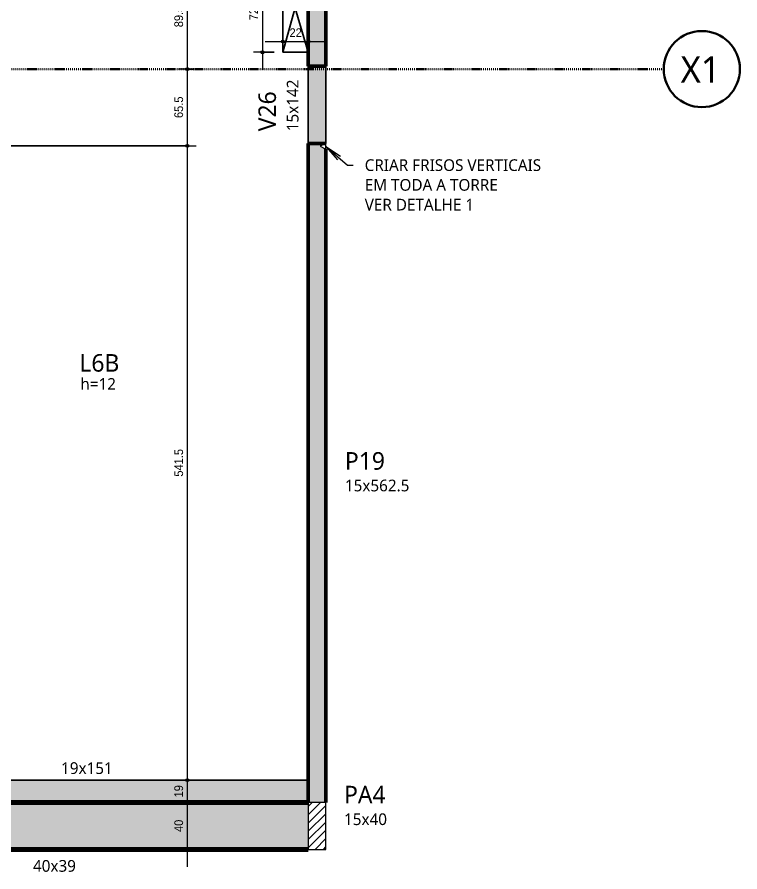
# Model space of a CAD drawing. Header units: centimetres. Extents: x -1984 to 34419, y -3196 to 88064.
# Drawn here: x 1084 to 1702, y -802 to -72 of the extents above; entities that cross this region are included whole.
import ezdxf

# ---------------------------------------------------------------- set-up
doc = ezdxf.new("R2010")
doc.units = ezdxf.units.CM
doc.linetypes.add('Dash dot', pattern=[1.5875, 0.635, -0.47625, 0, -0.47625])
doc.linetypes.add('Traço', pattern=[0.635, 0.3175, -0.3175])
for name, color, linetype, lineweight in [('A-ANNO-DIMS', 7, 'Continuous', 9), ('A-ANNO-DIMS-50', 7, 'Continuous', 9), ('A-DETL-GENF', 7, 'Continuous', 18), ('A-DETL-THIN', 7, 'Continuous', 25), ('A-FLOR', 7, 'Continuous', 25), ('A-FLOR-IDEN', 7, 'Continuous', 9), ('G-ANNO-TEXT', 7, 'Continuous', 9), ('S-BEAM', 7, 'Continuous', 25), ('S-BEAM-HDLN', 7, 'Traço', 25), ('S-BEAM-IDEN', 7, 'Continuous', 9), ('S-COLS', 7, 'Continuous', 25), ('S-COLS-IDEN', 7, 'Continuous', 9), ('S-GRID', 7, 'Continuous', 9), ('S-GRID-IDEN', 7, 'Continuous', 9)]:
    doc.layers.add(name, color=color, linetype=linetype, lineweight=lineweight)
doc.layers.add('A-DETL', color=7, linetype='Continuous', lineweight=18, true_color=0x00a600)
doc.styles.add('Arial_1', font='arial.ttf', dxfattribs={"width": 0.9, "height": 7.5})
doc.styles.add('Gadugi', font='gadugi.ttf', dxfattribs={"height": 15})
doc.styles.add('Gadugi_1', font='gadugi.ttf', dxfattribs={"height": 10})
doc.styles.add('Gadugi_5', font='gadugi.ttf', dxfattribs={"height": 22.5})
doc.dimstyles.new('PED_1_5mm_ESQ', dxfattribs={"dimscale": 30.48, "dimtxt": 7.651945, "dimasz": 0.328084, "dimexe": 0.246063, "dimexo": 0.246063, "dimgap": 0.049213, "dimtad": 1, "dimdec": 1, "dimrnd": 0.5, "dimdsep": 46, "dimtxsty": 'Arial_1', "dimblk1": 'DOTSMALL', "dimblk2": 'DOTSMALL', "dimsah": 1, "dimcen": 0.09, "dimdle": 0.492126, "dimazin": 0, "dimtfac": 1, "dimtdec": 4, "dimtix": 1, "dimtmove": 0, "dimatfit": 3, "dimfxl": 1, "dimtvp": 1, "dimtolj": 1, "dimtzin": 0, "dimarcsym": 2})

# ---------------------------------------------------------------- blocks, each defined once
blk = doc.blocks.new('Eixo - X1-2173051-PL F 001 - FORMA DO 4º PAVIMENTO')
at = {"layer": 'S-GRID-IDEN', "color": 152, "lineweight": 35, "true_color": 0x0070c0}
blk.add_circle((0, 0), 0.65, dxfattribs=at)
blk = doc.blocks.new('DIMBLOCK39-PL F 001 - FORMA DO 4º PAVIMENTO')
at = {"layer": 'A-ANNO-DIMS-50'}
h = blk.add_hatch(color=256, dxfattribs=at)
edge = h.paths.add_edge_path(flags=0)
edge.add_arc((1229.93, -742.38), 1.25, 0, 360)
h = blk.add_hatch(color=256, dxfattribs=at)
edge = h.paths.add_edge_path(flags=0)
edge.add_arc((1229.93, -782.38), 1.25, 0, 360)
for p, q in [((1235.66, -742.38), (1222.43, -742.38)), ((1229.93, -797.38), (1229.93, -742.38)), ((1229.93, -742.38), (1235.66, -742.38)), ((1235.66, -782.38), (1222.43, -782.38)), ((1229.93, -782.38), (1235.66, -782.38))]:
    blk.add_line(p, q, dxfattribs=at)
for centre in [(1229.93, -742.38), (1229.93, -782.38)]:
    blk.add_circle(centre, 1.25, dxfattribs=at)
at = {"layer": 'A-ANNO-DIMS-50', "color": 0, "insert": (1218.7, -767.56), "char_height": 7.5, "width": 12.4315, "attachment_point": 1, "rotation": 90, "line_spacing_factor": 0.941778, "style": 'Arial_1'}
blk.add_mtext('40', dxfattribs=at)
blk = doc.blocks.new('_DotSmall')
at = {"color": 0, "linetype": 'ByBlock', "const_width": 0.5}
blk.add_lwpolyline([(-0.0625, 0, 1), (0.0625, 0, 1)], format="xyb", close=True, dxfattribs=at)
blk = doc.blocks.new('DIMBLOCK40-PL F 001 - FORMA DO 4º PAVIMENTO')
at = {"layer": 'A-ANNO-DIMS-50'}
h = blk.add_hatch(color=256, dxfattribs=at)
edge = h.paths.add_edge_path(flags=0)
edge.add_arc((1229.93, -723.38), 1.25, 0, 360)
h = blk.add_hatch(color=256, dxfattribs=at)
edge = h.paths.add_edge_path(flags=0)
edge.add_arc((1229.93, -742.38), 1.25, 0, 360)
for p, q in [((1235.66, -723.38), (1222.43, -723.38)), ((1229.93, -742.38), (1229.93, -723.38)), ((1229.93, -723.38), (1235.66, -723.38)), ((1235.66, -742.38), (1222.43, -742.38)), ((1229.93, -742.38), (1235.66, -742.38))]:
    blk.add_line(p, q, dxfattribs=at)
for centre in [(1229.93, -723.38), (1229.93, -742.38)]:
    blk.add_circle(centre, 1.25, dxfattribs=at)
at = {"layer": 'A-ANNO-DIMS-50', "color": 0, "insert": (1218.7, -738.06), "char_height": 7.5, "width": 12.4315, "attachment_point": 1, "rotation": 90, "line_spacing_factor": 0.941778, "style": 'Arial_1'}
blk.add_mtext('19', dxfattribs=at)
blk = doc.blocks.new('DIMBLOCK41-PL F 001 - FORMA DO 4º PAVIMENTO')
at = {"layer": 'A-ANNO-DIMS-50'}
h = blk.add_hatch(color=256, dxfattribs=at)
edge = h.paths.add_edge_path(flags=0)
edge.add_arc((1229.93, -181.88), 1.25, 0, 360)
h = blk.add_hatch(color=256, dxfattribs=at)
edge = h.paths.add_edge_path(flags=0)
edge.add_arc((1229.93, -723.38), 1.25, 0, 360)
for p, q in [((997.15, -181.88), (1237.43, -181.88)), ((1229.93, -181.88), (997.15, -181.88)), ((1229.93, -723.38), (1229.93, -181.88)), ((1235.66, -723.38), (1222.43, -723.38)), ((1229.93, -723.38), (1235.66, -723.38))]:
    blk.add_line(p, q, dxfattribs=at)
for centre in [(1229.93, -181.88), (1229.93, -723.38)]:
    blk.add_circle(centre, 1.25, dxfattribs=at)
at = {"layer": 'A-ANNO-DIMS-50', "color": 0, "insert": (1218.7, -464.29), "char_height": 7.5, "width": 27.9708, "attachment_point": 1, "rotation": 90, "line_spacing_factor": 0.941778, "style": 'Arial_1'}
blk.add_mtext('541.5', dxfattribs=at)
blk = doc.blocks.new('DIMBLOCK42-PL F 001 - FORMA DO 4º PAVIMENTO')
at = {"layer": 'A-ANNO-DIMS-50'}
h = blk.add_hatch(color=256, dxfattribs=at)
edge = h.paths.add_edge_path(flags=0)
edge.add_arc((1229.93, -116.45), 1.25, 0, 360)
h = blk.add_hatch(color=256, dxfattribs=at)
edge = h.paths.add_edge_path(flags=0)
edge.add_arc((1229.93, -181.88), 1.25, 0, 360)
for p, q in [((1235.66, -116.45), (1222.43, -116.45)), ((1229.93, -181.88), (1229.93, -116.45)), ((1229.93, -116.45), (1235.66, -116.45)), ((997.15, -181.88), (1237.43, -181.88)), ((1229.93, -181.88), (997.15, -181.88))]:
    blk.add_line(p, q, dxfattribs=at)
for centre in [(1229.93, -116.45), (1229.93, -181.88)]:
    blk.add_circle(centre, 1.25, dxfattribs=at)
at = {"layer": 'A-ANNO-DIMS-50', "color": 0, "insert": (1218.7, -158.23), "char_height": 7.5, "width": 21.7551, "attachment_point": 1, "rotation": 90, "line_spacing_factor": 0.941778, "style": 'Arial_1'}
blk.add_mtext('65.5', dxfattribs=at)
blk = doc.blocks.new('DIMBLOCK43-PL F 001 - FORMA DO 4º PAVIMENTO')
at = {"layer": 'A-ANNO-DIMS-50'}
h = blk.add_hatch(color=256, dxfattribs=at)
edge = h.paths.add_edge_path(flags=0)
edge.add_arc((1229.93, -26.88), 1.25, 0, 360)
h = blk.add_hatch(color=256, dxfattribs=at)
edge = h.paths.add_edge_path(flags=0)
edge.add_arc((1229.93, -116.45), 1.25, 0, 360)
for p, q in [((1235.66, -26.88), (1222.43, -26.88)), ((1229.93, -116.45), (1229.93, -26.88)), ((1229.93, -26.88), (1235.66, -26.88)), ((1235.66, -116.45), (1222.43, -116.45)), ((1229.93, -116.45), (1235.66, -116.45))]:
    blk.add_line(p, q, dxfattribs=at)
for centre in [(1229.93, -26.88), (1229.93, -116.45)]:
    blk.add_circle(centre, 1.25, dxfattribs=at)
at = {"layer": 'A-ANNO-DIMS-50', "color": 0, "insert": (1218.7, -80.73), "char_height": 7.5, "width": 21.7551, "attachment_point": 1, "rotation": 90, "line_spacing_factor": 0.941778, "style": 'Arial_1'}
blk.add_mtext('89.5', dxfattribs=at)
blk = doc.blocks.new('DIMBLOCK269-PL F 001 - FORMA DO 4º PAVIMENTO')
at = {"layer": 'A-ANNO-DIMS-50'}
h = blk.add_hatch(color=256, dxfattribs=at)
edge = h.paths.add_edge_path(flags=0)
edge.add_arc((1293.96, -29.38), 1.25, 0, 360)
h = blk.add_hatch(color=256, dxfattribs=at)
edge = h.paths.add_edge_path(flags=0)
edge.add_arc((1293.96, -102.13), 1.25, 0, 360)
for p, q in [((1303.89, -29.38), (1286.46, -29.38)), ((1293.96, -29.38), (1293.96, -117.13)), ((1293.96, -29.38), (1303.89, -29.38)), ((1303.89, -102.13), (1286.46, -102.13)), ((1293.96, -102.13), (1303.89, -102.13))]:
    blk.add_line(p, q, dxfattribs=at)
for centre in [(1293.96, -29.38), (1293.96, -102.13)]:
    blk.add_circle(centre, 1.25, dxfattribs=at)
at = {"layer": 'A-ANNO-DIMS-50', "color": 0, "insert": (1282.72, -74.82), "char_height": 7.5, "width": 21.7551, "attachment_point": 1, "rotation": 90, "line_spacing_factor": 0.941778, "style": 'Arial_1'}
blk.add_mtext('72.5', dxfattribs=at)
blk = doc.blocks.new('DIMBLOCK270-PL F 001 - FORMA DO 4º PAVIMENTO')
at = {"layer": 'A-ANNO-DIMS-50'}
h = blk.add_hatch(color=256, dxfattribs=at)
edge = h.paths.add_edge_path(flags=0)
edge.add_arc((1311.39, -92.88), 1.25, 0, 360)
h = blk.add_hatch(color=256, dxfattribs=at)
edge = h.paths.add_edge_path(flags=0)
edge.add_arc((1333.15, -92.88), 1.25, 0, 360)
for p, q in [((1311.39, -98.62), (1311.39, -85.38)), ((1333.15, -98.62), (1333.15, -85.38)), ((1296.39, -92.88), (1348.15, -92.88)), ((1311.39, -92.88), (1311.39, -98.62)), ((1333.15, -92.88), (1333.15, -98.62))]:
    blk.add_line(p, q, dxfattribs=at)
for centre in [(1311.39, -92.88), (1333.15, -92.88)]:
    blk.add_circle(centre, 1.25, dxfattribs=at)
at = {"layer": 'A-ANNO-DIMS-50', "color": 0, "insert": (1317.09, -81.65), "char_height": 7.5, "width": 12.4315, "attachment_point": 1, "line_spacing_factor": 0.941778, "style": 'Arial_1'}
blk.add_mtext('22', dxfattribs=at)

msp = doc.modelspace()

# ---------------------------------------------------------------- hatches: boundary and pattern name
at = {"layer": 'A-DETL-GENF', "true_color": 0x808080}
h = msp.add_hatch(dxfattribs=at)
h.set_pattern_fill('FP_1', color=8, style=0, pattern_type=2)
h.set_pattern_definition([(45, (0, 0), (-3.535534, 3.535534), [])])
h.paths.add_polyline_path([(1348.15, -782.38), (1348.15, -742.38), (1333.15, -742.38), (1333.15, -782.38)], flags=0)
at = {"layer": 'S-BEAM', "true_color": 0xe6b8b7}
msp.add_hatch(color=9, dxfattribs=at).paths.add_polyline_path([(1343.15, -179.85), (1348.15, -179.85), (1348.15, -113.88), (1333.15, -113.88), (1333.15, -179.85)], flags=0)
at = {"layer": 'S-BEAM', "true_color": 0xccffcc}
msp.add_hatch(color=254, dxfattribs=at).paths.add_polyline_path([(1025.4, -742.38), (1333.15, -742.38), (1333.15, -723.38), (1025.4, -723.38), (1025.4, -742.38)], flags=0)
at = {"layer": 'S-BEAM', "true_color": 0xffffcc}
msp.add_hatch(color=7, dxfattribs=at).paths.add_polyline_path([(1327.28, -782.38), (1333.15, -782.38), (1333.15, -742.38), (989.65, -742.38), (989.65, -782.38), (1029.65, -782.38)], flags=0)
at = {"layer": 'S-COLS', "true_color": 0x808080}
for points in [[(1348.15, -113.88), (1348.15, 41.1), (1333.15, 41.1), (1333.15, -113.88)], [(1348.15, -742.38), (1348.15, -184.85), (1343.15, -182.35), (1348.15, -179.85), (1333.15, -179.85), (1333.15, -742.38)]]:
    msp.add_hatch(color=8, dxfattribs=at).paths.add_polyline_path(points, flags=0)

# ---------------------------------------------------------------- linework, layer by layer
at = {"layer": 'A-DETL', "color": 7}
for p, q in [((1348.15, -179.85), (1343.15, -182.35)), ((1343.15, -182.35), (1348.15, -184.85)), ((1348.15, -184.85), (1348.15, -179.85)), ((1348.15, -742.38), (1333.15, -742.38)), ((1333.15, -742.38), (1333.15, -782.38)), ((1348.15, -782.38), (1348.15, -742.38)), ((1333.15, -782.38), (1348.15, -782.38))]:
    msp.add_line(p, q, dxfattribs=at)
at = {"layer": 'A-DETL-THIN'}
for p, q in [((1311.39, -29.38), (1333.15, -102.13)), ((1311.39, -102.13), (1331.63, -29.38)), ((1333.15, -102.13), (1311.39, -102.13))]:
    msp.add_line(p, q, dxfattribs=at)
at = {"layer": 'A-FLOR'}
for p, q in [((1311.39, -29.38), (1311.39, -102.13)), ((1311.39, -102.13), (1333.15, -102.13)), ((1333.15, -113.88), (1333.15, -179.85))]:
    msp.add_line(p, q, dxfattribs=at)
at = {"layer": 'G-ANNO-TEXT', "color": 1, "true_color": 0xff0000}
for p, q in [((1348.1, -182.48), (1360.75, -190.78)), ((1348.1, -182.48), (1358.17, -193.77)), ((1348.1, -182.48), (1366.58, -198.42)), ((1366.58, -198.42), (1371.31, -198.42))]:
    msp.add_line(p, q, dxfattribs=at)
at = {"layer": 'S-BEAM'}
for p, q in [((1348.15, -179.85), (1348.15, -113.88)), ((1025.4, -723.38), (1333.15, -723.38))]:
    msp.add_line(p, q, dxfattribs=at)
at = {"layer": 'S-BEAM', "color": 190, "lineweight": 70, "true_color": 0x8000ff}
msp.add_line((989.65, -782.38), (1333.15, -782.38), dxfattribs=at)
at = {"layer": 'S-BEAM-HDLN', "color": 190, "linetype": 'Continuous', "lineweight": 70, "true_color": 0x8000ff}
msp.add_line((1333.15, -742.38), (1025.4, -742.38), dxfattribs=at)
at = {"layer": 'S-COLS', "lineweight": 50}
for p, q in [((1333.15, -113.88), (1333.15, 41.1)), ((1348.15, 41.1), (1348.15, -113.88)), ((1348.15, -113.88), (1333.15, -113.88)), ((1333.15, -742.38), (1333.15, -179.85)), ((1333.15, -179.85), (1348.15, -179.85)), ((1348.15, -184.85), (1348.15, -742.38))]:
    msp.add_line(p, q, dxfattribs=at)
at = {"layer": 'S-GRID', "color": 152, "linetype": 'Dash dot', "lineweight": 35, "true_color": 0x0070c0}
msp.add_line((1636.68, -116.45), (-1918.78, -116.45), dxfattribs=at)

# ---------------------------------------------------------------- block references
at = {"layer": 'S-GRID-IDEN', "color": 152, "true_color": 0x0070c0, "xscale": 49.99999999999998, "yscale": 49.99999999999998, "zscale": 49.99999999999998, "rotation": 89.99999999999982}
msp.add_blockref('Eixo - X1-2173051-PL F 001 - FORMA DO 4º PAVIMENTO', (1669.18, -116.45), dxfattribs=at)

# ---------------------------------------------------------------- texts
at = {"layer": 'A-FLOR-IDEN', "attachment_point": 1}
for s, insert, char_height, width, style in [('L6B', (1137.69, -359.7), 15, 40.8861, 'Gadugi'), ('h=12', (1138.47, -380.17), 10, 39.6835, 'Gadugi_1')]:
    msp.add_mtext(s, dxfattribs=dict(at, insert=insert, char_height=char_height, width=width, style=style))
at = {"layer": 'G-ANNO-TEXT', "color": 1, "true_color": 0xff0000, "char_height": 10, "attachment_point": 1, "style": 'Gadugi_1'}
for s, insert, width in [('CRIAR FRISOS VERTICAIS', (1381.31, -193.42), 190.8016), ('EM TODA A TORRE', (1381.31, -210.28), 147.1097), ('VER DETALHE 1', (1381.31, -227.15), 119.4514)]:
    msp.add_mtext(s, dxfattribs=dict(at, insert=insert, width=width))
at = {"layer": 'S-BEAM-IDEN', "attachment_point": 1, "rotation": 90}
for s, insert, char_height, width, style in [('15x142', (1314.76, -169.52), 10, 54.1139, 'Gadugi_1'), ('V26', (1290.54, -169.52), 15, 44.0928, 'Gadugi')]:
    msp.add_mtext(s, dxfattribs=dict(at, insert=insert, char_height=char_height, width=width, style=style))
at = {"layer": 'S-BEAM-IDEN', "char_height": 10, "attachment_point": 1, "style": 'Gadugi_1'}
for s, insert, width in [('19x151', (1122.02, -708.04), 54.1139), ('40x39', (1098.03, -791.48), 44.8945)]:
    msp.add_mtext(s, dxfattribs=dict(at, insert=insert, width=width))
at = {"layer": 'S-COLS-IDEN', "attachment_point": 1}
for s, insert, char_height, width, style in [('P19', (1364.39, -443.35), 15, 42.4894, 'Gadugi'), ('15x562.5', (1364.39, -466.84), 10, 66.9409, 'Gadugi_1'), ('PA4', (1363.65, -728.14), 15, 44.8945, 'Gadugi'), ('15x40', (1363.65, -751.63), 10, 44.8945, 'Gadugi_1')]:
    msp.add_mtext(s, dxfattribs=dict(at, insert=insert, char_height=char_height, width=width, style=style))
at = {"layer": 'S-GRID-IDEN', "color": 152, "true_color": 0x0070c0, "insert": (1651.11, -105.54), "char_height": 22.5, "width": 43.692, "attachment_point": 1, "style": 'Gadugi_5'}
msp.add_mtext('X1', dxfattribs=at)

# ---------------------------------------------------------------- dimensions: what is measured, and where the dimension line sits
at = {"layer": 'A-ANNO-DIMS'}
for base, p1, p2, override, picture, middle in [((1229.93, -26.88), (1228.16, -116.45), (1228.16, -26.88), {"dimpost": '<>', "dimfxl": 89.568642}, 'DIMBLOCK43-PL F 001 - FORMA DO 4º PAVIMENTO', (1224.6, -71.67)), ((1293.9599, -102.1306), (1311.3857, -29.3809), (1311.3857, -102.1306), {"dimpost": '<>', "dimfxl": 72.749707}, 'DIMBLOCK269-PL F 001 - FORMA DO 4º PAVIMENTO', (1288.6306, -65.7558)), ((1229.93, -116.45), (989.65, -181.88), (1228.16, -116.45), {"dimpost": '<>', "dimfxl": 247.331247}, 'DIMBLOCK42-PL F 001 - FORMA DO 4º PAVIMENTO', (1224.6, -149.17)), ((1229.93, -181.88), (1228.16, -723.38), (989.65, -181.88), {"dimpost": '<>', "dimfxl": 591.70418}, 'DIMBLOCK41-PL F 001 - FORMA DO 4º PAVIMENTO', (1224.6, -452.63)), ((1229.93, -723.38), (1228.16, -742.38), (1228.16, -723.38), {"dimpost": '<>', "dimfxl": 19}, 'DIMBLOCK40-PL F 001 - FORMA DO 4º PAVIMENTO', (1224.6, -732.88)), ((1229.93, -742.38), (1228.16, -782.38), (1228.16, -742.38), {"dimpost": '<>', "dimfxl": 40}, 'DIMBLOCK39-PL F 001 - FORMA DO 4º PAVIMENTO', (1224.6, -762.38))]:
    dim = msp.add_linear_dim(base=base, p1=p1, p2=p2, angle=90, dimstyle='PED_1_5mm_ESQ', override=override, dxfattribs=at)
    dim.commit()
    dim.dimension.update_dxf_attribs({"geometry": picture, "text_midpoint": middle})
dim = msp.add_linear_dim(base=(1333.15, -92.88), p1=(1311.39, -91.12), p2=(1333.15, -91.12), dimstyle='PED_1_5mm_ESQ', override={"dimpost": '<>', "dimfxl": 21.762109}, dxfattribs=at)
dim.commit()
dim.dimension.update_dxf_attribs({"geometry": 'DIMBLOCK270-PL F 001 - FORMA DO 4º PAVIMENTO', "text_midpoint": (1322.27, -87.62)})

doc.saveas('drawing.dxf')
